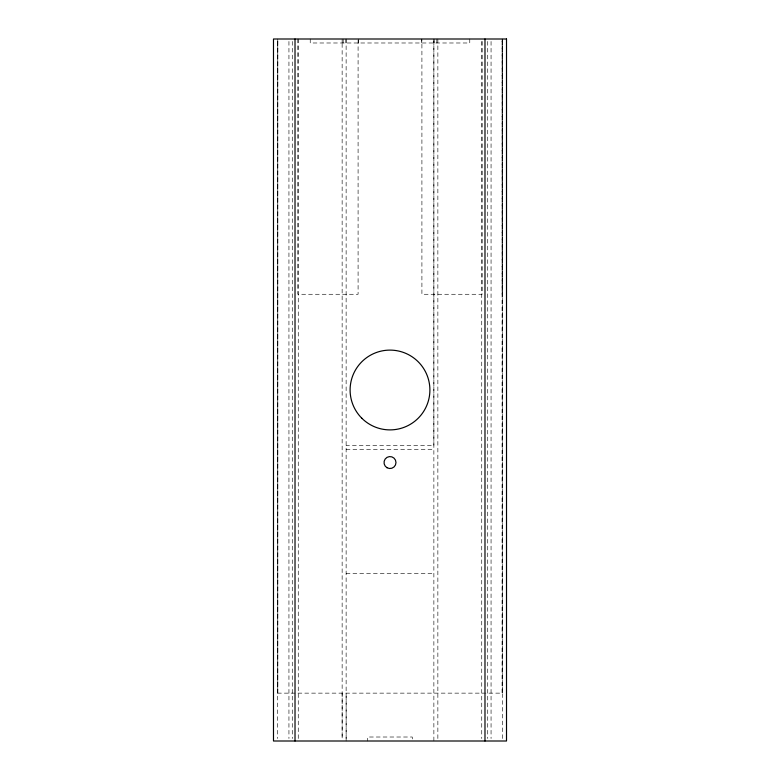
<?xml version="1.0" encoding="UTF-8"?>
<svg xmlns="http://www.w3.org/2000/svg" width="780" height="780" viewBox="0 0 780 780"><rect width="100%" height="100%" fill="white"/><g stroke="black" fill="none" stroke-linecap="round" stroke-linejoin="round"><path stroke-width="0.58" stroke-dasharray="3.9 2.92" d="M277.875 693.137L277.875 39M297.823 39L297.823 294.274L358.088 294.274L358.088 39M310.226 39L310.226 42.988L469.774 42.988L469.774 39M342.137 693.137L342.137 738.611L342.137 41.438M342.137 42.988L342.137 39M343.171 42.988L343.171 39M345.93 42.988L345.93 39M346.125 741L346.125 693.137M358.293 42.988L358.293 39M421.707 42.988L421.707 39M433.875 39L433.875 445.643L346.125 445.643M434.07 42.988L434.07 39M436.829 42.988L436.829 39M482.177 41.428L482.177 294.274L421.912 294.274L421.912 39M502.125 294.274L502.125 39M346.125 449.631L433.875 449.631M346.125 573.475L433.875 573.475M502.681 39L502.681 738.562M502.232 40.999L502.232 693.137L277.768 693.137L277.768 39M502.125 40.999L502.125 693.137M491.059 41.438L491.059 738.562M487.724 41.438L487.724 738.562M481.738 41.438L481.738 738.562M437.863 39L437.863 738.718M433.875 41.282L433.875 741M412.288 739.001L412.288 737.012L367.712 737.012L367.712 741M346.125 39L346.125 738.572M298.262 39L298.262 738.562M292.276 41.438L292.276 738.562M288.941 41.438L288.941 738.562M277.319 41.438L277.319 738.562"/><path stroke-width="1.17" d="M484.985 39L484.985 741M295.015 39L295.015 741M506.512 39L273.488 39L273.488 741L506.512 741L506.512 39M361.793 418.207A39.887 39.887 0 0 0 428.532 400.325A39.887 39.887 0 0 0 379.675 351.468A39.887 39.887 0 0 0 361.793 418.207M387.007 467.727A5.986 5.986 0 0 0 395.986 462.55A5.986 5.986 0 0 0 387.007 457.373A5.986 5.986 0 0 0 387.007 467.727"/></g></svg>
